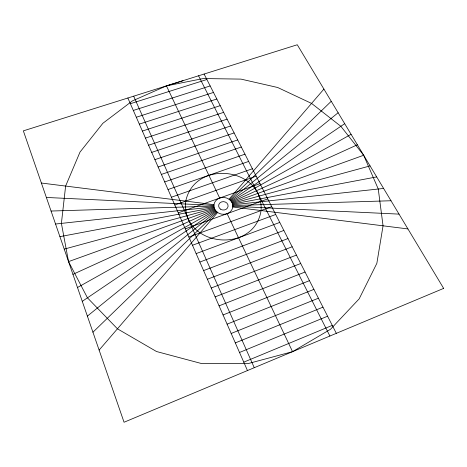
<?xml version="1.0" encoding="UTF-8"?>
<svg xmlns="http://www.w3.org/2000/svg" width="467" height="467" viewBox="0 0 467 467"><rect width="100%" height="100%" fill="white"/><g stroke="black" fill="none" stroke-linecap="round" stroke-linejoin="round"><path stroke-width="0.7" d="M99.115 350.087L217.628 212.485A9.492 8.412 4.3 0 0 227.079 213.682A9.492 8.412 4.3 0 0 232.788 207.004C233.132 203.933 231.539 200.962 229.046 199.228A9.492 8.412 4.3 0 0 213.956 204.645L41.382 183.035M229.046 199.228L323.911 89.086M92.939 332.218L217.038 211.96M229.636 199.748L331.237 101.286M87.382 316.124L216.449 211.434M230.219 200.261L338.126 112.745M82.268 301.338L215.859 210.903L217.628 212.485M230.809 200.781L344.699 123.685M292.564 351.663L330.513 329.282L359.176 298.851L376.851 263.347L383.051 225.818L378.264 189.024L363.67 155.26L340.846 126.294L311.571 103.417L277.667 87.498L240.966 79.11L203.285 78.544L166.456 85.875L132.348 100.942L102.88 123.282L80.003 152.09L65.619 186.07L61.399 223.389L68.544 261.619L87.452 297.829L117.439 328.815L156.509 351.523L201.464 363.53L248.257 363.554L292.564 351.663L227.096 213.676M77.487 287.509L215.439 210.261M231.235 201.417L351.079 134.309M72.94 274.345L215.024 209.619M231.65 202.048L357.372 144.782M243.774 362.153L332.265 325.382M239.524 352.468L327.589 316.217M235.327 342.906L322.971 307.158M231.183 333.467L318.412 298.215M227.096 324.145L313.906 289.382M223.057 314.945L309.458 280.655M219.07 305.856L305.062 272.033M215.129 296.878L300.719 263.516M211.236 288.011L296.428 255.099M207.395 279.254L292.184 246.786M203.6 270.597L287.993 238.567M199.847 262.051L283.854 230.447M196.14 253.61L279.762 222.42M192.48 245.263L275.717 214.487M188.861 237.02L271.718 206.648M185.288 228.871L267.76 198.895M68.544 261.619L214.61 208.977L215.859 210.903M232.076 202.684L363.67 155.26M178.26 212.859L259.991 183.654M174.81 204.995L256.173 176.164M171.401 197.22L252.396 168.756M168.027 189.532L248.66 161.43M164.693 181.932L244.965 154.186M161.395 174.419L241.311 147.023M158.132 166.993L237.697 139.942M154.91 159.644L234.125 132.932M151.722 152.382L230.593 126.002M148.57 145.202L227.096 119.143M145.453 138.098L223.635 112.36M142.371 131.069L220.214 105.647M139.324 124.117L216.828 99.01M136.306 117.246L213.477 92.443M133.323 110.445L210.162 85.94M130.369 103.715L206.881 79.507M64.224 249.121L214.394 208.264M232.297 203.39L370.068 165.913M59.91 236.652L214.178 207.552M232.525 204.097L376.676 176.905M55.55 224.026L213.962 206.84L214.61 208.977M232.747 204.803L383.605 188.44M183.029 80.668L166.456 85.875L219.683 198.061M51.061 211.037L213.962 206.105M232.759 205.538L391.002 200.752M46.367 197.459L213.956 205.375M232.776 206.268L399.034 214.12M232.788 207.004L407.93 228.929M204.097 74.049L336.322 333.333M198.551 75.788L329.889 336.03M133.673 96.179L254.264 367.704M127.865 98.006L247.457 370.553M213.956 204.645L213.962 206.84M185.761 201.114C180.688 246.687 254.06 255.151 261.082 210.547C263.68 166.929 194.616 159.008 185.761 201.114M443.65 288.384L124.053 422.244L23.35 130.853L297.281 44.756L443.65 288.384M220.523 209.158A4.746 4.209 4.3 0 0 228.077 206.414A4.746 4.209 4.3 0 0 221.498 201.937A4.746 4.209 4.3 0 0 220.523 209.158"/></g></svg>
